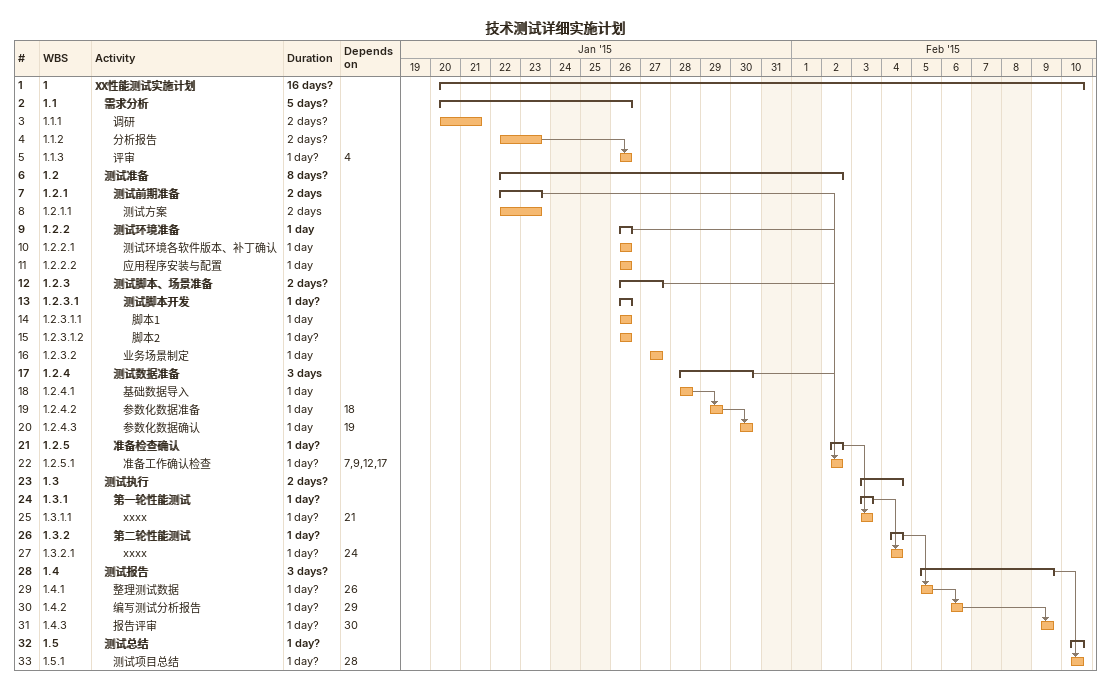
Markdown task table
技术测试详细实施计划

| ID | WBS | Task | Duration | Start | Finish | Predecessors |
|---|---|---|---|---|---|---|
| 1 | 1 | **XX性能测试实施计划** | 16d? | 2015-01-20 | 2015-02-10 |  |
| 2 | 1.1 | **需求分析** | 5d? | 2015-01-20 | 2015-01-26 |  |
| 3 | 1.1.1 | 调研 | 2d? | 2015-01-20 | 2015-01-21 |  |
| 4 | 1.1.2 | 分析报告 | 2d? | 2015-01-22 | 2015-01-23 |  |
| 5 | 1.1.3 | 评审 | 1d? | 2015-01-26 | 2015-01-26 | 4 |
| 6 | 1.2 | **测试准备** | 8d? | 2015-01-22 | 2015-02-02 |  |
| 7 | 1.2.1 | **测试前期准备** | 2d | 2015-01-22 | 2015-01-23 |  |
| 8 | 1.2.1.1 | 测试方案 | 2d | 2015-01-22 | 2015-01-23 |  |
| 9 | 1.2.2 | **测试环境准备** | 1d | 2015-01-26 | 2015-01-26 |  |
| 10 | 1.2.2.1 | 测试环境各软件版本、补丁确认 | 1d | 2015-01-26 | 2015-01-26 |  |
| 11 | 1.2.2.2 | 应用程序安装与配置 | 1d | 2015-01-26 | 2015-01-26 |  |
| 12 | 1.2.3 | **测试脚本、场景准备** | 2d? | 2015-01-26 | 2015-01-27 |  |
| 13 | 1.2.3.1 | **测试脚本开发** | 1d? | 2015-01-26 | 2015-01-26 |  |
| 14 | 1.2.3.1.1 | 脚本1 | 1d | 2015-01-26 | 2015-01-26 |  |
| 15 | 1.2.3.1.2 | 脚本2 | 1d? | 2015-01-26 | 2015-01-26 |  |
| 16 | 1.2.3.2 | 业务场景制定 | 1d | 2015-01-27 | 2015-01-27 |  |
| 17 | 1.2.4 | **测试数据准备** | 3d | 2015-01-28 | 2015-01-30 |  |
| 18 | 1.2.4.1 | 基础数据导入 | 1d | 2015-01-28 | 2015-01-28 |  |
| 19 | 1.2.4.2 | 参数化数据准备 | 1d | 2015-01-29 | 2015-01-29 | 18 |
| 20 | 1.2.4.3 | 参数化数据确认 | 1d | 2015-01-30 | 2015-01-30 | 19 |
| 21 | 1.2.5 | **准备检查确认** | 1d? | 2015-02-02 | 2015-02-02 |  |
| 22 | 1.2.5.1 | 准备工作确认检查 | 1d? | 2015-02-02 | 2015-02-02 | 7, 9, 12, 17 |
| 23 | 1.3 | **测试执行** | 2d? | 2015-02-03 | 2015-02-04 |  |
| 24 | 1.3.1 | **第一轮性能测试** | 1d? | 2015-02-03 | 2015-02-03 |  |
| 25 | 1.3.1.1 | xxxx | 1d? | 2015-02-03 | 2015-02-03 | 21 |
| 26 | 1.3.2 | **第二轮性能测试** | 1d? | 2015-02-04 | 2015-02-04 |  |
| 27 | 1.3.2.1 | xxxx | 1d? | 2015-02-04 | 2015-02-04 | 24 |
| 28 | 1.4 | **测试报告** | 3d? | 2015-02-05 | 2015-02-09 |  |
| 29 | 1.4.1 | 整理测试数据 | 1d? | 2015-02-05 | 2015-02-05 | 26 |
| 30 | 1.4.2 | 编写测试分析报告 | 1d? | 2015-02-06 | 2015-02-06 | 29 |
| 31 | 1.4.3 | 报告评审 | 1d? | 2015-02-09 | 2015-02-09 | 30 |
| 32 | 1.5 | **测试总结** | 1d? | 2015-02-10 | 2015-02-10 |  |
| 33 | 1.5.1 | 测试项目总结 | 1d? | 2015-02-10 | 2015-02-10 | 28 |
